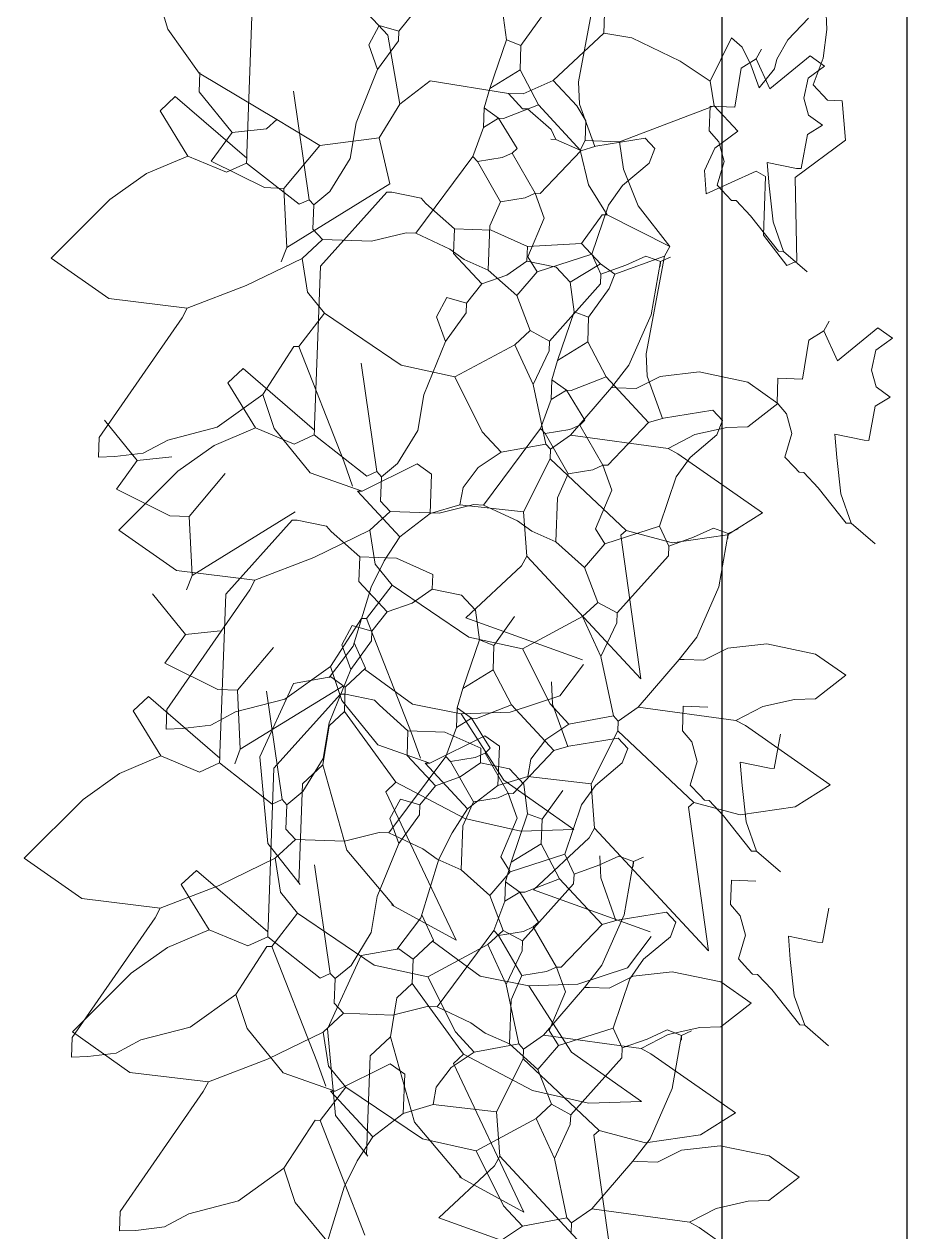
# Model space of a CAD drawing. Header units: millimetres. Extents: x 2667 to 2848, y -1 to 1765.
# Drawn here: x 2814.524 to 2815.001, y 1728.135 to 1728.787 of the extents above; entities that cross this region are included whole.
import ezdxf

# ---------------------------------------------------------------- set-up
doc = ezdxf.new("R2010")
doc.units = ezdxf.units.MM
doc.layers.add('PROIEZIONI', color=145, linetype='Continuous')
doc.layers.add('VERDE_giardino', color=74, linetype='Continuous', lineweight=9)

msp = doc.modelspace()

# ---------------------------------------------------------------- linework, layer by layer
at = {"layer": 'PROIEZIONI'}
for p, q in [((2814.90139, 1744.90356), (2814.90139, 1727.16743)), ((2815.00139, 1744.90356), (2815.00139, 1727.16743)), ((2814.90139, 1736.7425), (2814.90139, 1719.00637)), ((2815.00139, 1736.7425), (2815.00139, 1719.00637))]:
    msp.add_line(p, q, dxfattribs=at)
at = {"layer": 'VERDE_giardino'}
for p, q in [((2814.60201, 1728.78482), (2814.59178, 1728.81932)), ((2814.69534, 1728.80904), (2814.72088, 1728.78158)), ((2814.83385, 1728.80899), (2814.82397, 1728.75627)), ((2814.64789, 1728.80355), (2814.64476, 1728.71769)), ((2814.72678, 1728.7837), (2814.73512, 1728.79401)), ((2814.78292, 1728.79492), (2814.78499, 1728.77893)), ((2814.83807, 1728.79323), (2814.83768, 1728.78263)), ((2814.95818, 1728.78452), (2814.95762, 1728.79684)), ((2814.71059, 1728.77633), (2814.71628, 1728.78673)), ((2814.71628, 1728.78673), (2814.72678, 1728.7837)), ((2814.79284, 1728.77598), (2814.80403, 1728.79149)), ((2814.94819, 1728.79073), (2814.93704, 1728.77895)), ((2814.61902, 1728.76105), (2814.60201, 1728.78482)), ((2814.72088, 1728.78158), (2814.72748, 1728.74418)), ((2814.72659, 1728.77839), (2814.72678, 1728.7837)), ((2814.81021, 1728.75709), (2814.83768, 1728.78263)), ((2814.85282, 1728.78007), (2814.83768, 1728.78263)), ((2814.87892, 1728.76742), (2814.85282, 1728.78007)), ((2814.89512, 1728.75666), (2814.90658, 1728.78012)), ((2814.91238, 1728.77498), (2814.90658, 1728.78012)), ((2814.95608, 1728.769), (2814.95818, 1728.78452)), ((2814.71541, 1728.76288), (2814.71059, 1728.77633)), ((2814.71541, 1728.76288), (2814.72659, 1728.77839)), ((2814.77607, 1728.75271), (2814.78499, 1728.77893)), ((2814.78499, 1728.77893), (2814.79284, 1728.77598)), ((2814.79236, 1728.76273), (2814.79284, 1728.77598)), ((2814.91715, 1728.76554), (2814.91238, 1728.77498)), ((2814.9228, 1728.7739), (2814.91995, 1728.7687)), ((2814.93704, 1728.77895), (2814.93104, 1728.76845)), ((2814.89512, 1728.75666), (2814.87892, 1728.76742)), ((2814.91181, 1728.76368), (2814.91995, 1728.7687)), ((2814.91995, 1728.7687), (2814.92733, 1728.75251)), ((2814.92733, 1728.75251), (2814.94921, 1728.77028)), ((2814.93104, 1728.76845), (2814.92986, 1728.76335)), ((2814.94921, 1728.77028), (2814.95696, 1728.7647)), ((2814.95077, 1728.75463), (2814.95608, 1728.769)), ((2814.61891, 1728.7508), (2814.6193, 1728.7614)), ((2814.66084, 1728.736), (2814.61902, 1728.76105)), ((2814.70374, 1728.73412), (2814.71541, 1728.76288)), ((2814.77607, 1728.75271), (2814.79236, 1728.76273)), ((2814.79236, 1728.76273), (2814.80229, 1728.74379)), ((2814.90839, 1728.74258), (2814.91181, 1728.76368)), ((2814.92152, 1728.75304), (2814.91715, 1728.76554)), ((2814.92986, 1728.76335), (2814.92152, 1728.75304)), ((2814.94806, 1728.7583), (2814.95696, 1728.7647)), ((2814.72748, 1728.74418), (2814.74386, 1728.75686)), ((2814.78607, 1728.75001), (2814.74386, 1728.75686)), ((2814.79402, 1728.74972), (2814.81021, 1728.75709)), ((2814.81021, 1728.75709), (2814.82298, 1728.74336)), ((2814.82397, 1728.75627), (2814.82454, 1728.74422)), ((2814.89512, 1728.75666), (2814.89728, 1728.74331)), ((2814.94577, 1728.74751), (2814.94806, 1728.7583)), ((2814.95843, 1728.74639), (2814.95077, 1728.75463)), ((2814.59783, 1728.74063), (2814.60607, 1728.74829)), ((2814.60607, 1728.74829), (2814.64467, 1728.71504)), ((2814.6367, 1728.72892), (2814.61891, 1728.7508)), ((2814.67834, 1728.69258), (2814.66987, 1728.75128)), ((2814.77304, 1728.74221), (2814.77607, 1728.75271)), ((2814.78607, 1728.75001), (2814.79373, 1728.74177)), ((2814.78607, 1728.75001), (2814.79402, 1728.74972)), ((2814.94828, 1728.73835), (2814.94577, 1728.74751)), ((2814.61286, 1728.7162), (2814.59783, 1728.74063)), ((2814.72748, 1728.74418), (2814.7162, 1728.72602)), ((2814.77265, 1728.73161), (2814.77304, 1728.74221)), ((2814.77304, 1728.74221), (2814.78079, 1728.73661)), ((2814.78344, 1728.73652), (2814.80229, 1728.74379)), ((2814.79373, 1728.74177), (2814.79638, 1728.74167)), ((2814.79638, 1728.74167), (2814.80924, 1728.73059)), ((2814.80229, 1728.74379), (2814.82527, 1728.71907)), ((2814.82298, 1728.74336), (2814.82799, 1728.73522)), ((2814.82454, 1728.74422), (2814.83273, 1728.72125)), ((2814.84616, 1728.72394), (2814.89728, 1728.74331)), ((2814.89465, 1728.72981), (2814.89514, 1728.74307)), ((2814.89514, 1728.74307), (2814.90839, 1728.74258)), ((2814.89728, 1728.74331), (2814.91005, 1728.72957)), ((2814.96638, 1728.7461), (2814.95843, 1728.74639)), ((2814.96638, 1728.7461), (2814.96826, 1728.7248)), ((2814.65534, 1728.73089), (2814.66084, 1728.736)), ((2814.66084, 1728.736), (2814.68421, 1728.72188)), ((2814.70374, 1728.73412), (2814.7005, 1728.71483)), ((2814.77265, 1728.73161), (2814.78079, 1728.73661)), ((2814.78079, 1728.73661), (2814.79081, 1728.72033)), ((2814.78079, 1728.73661), (2814.78344, 1728.73652)), ((2814.82799, 1728.73522), (2814.82761, 1728.72461)), ((2814.9558, 1728.7329), (2814.94828, 1728.73835)), ((2814.6367, 1728.72892), (2814.62551, 1728.7134)), ((2814.6367, 1728.72892), (2814.65534, 1728.73089)), ((2814.76677, 1728.7159), (2814.77265, 1728.73161)), ((2814.80924, 1728.73059), (2814.81171, 1728.72519)), ((2814.89979, 1728.7238), (2814.89465, 1728.72981)), ((2814.91005, 1728.72957), (2814.89763, 1728.72043)), ((2814.94434, 1728.70943), (2814.94766, 1728.72788)), ((2814.94766, 1728.72788), (2814.9558, 1728.7329)), ((2814.66478, 1728.6987), (2814.68421, 1728.72188)), ((2814.68421, 1728.72188), (2814.7162, 1728.72602)), ((2814.7162, 1728.72602), (2814.72203, 1728.70112)), ((2814.80905, 1728.72529), (2814.81171, 1728.72519)), ((2814.81171, 1728.72519), (2814.82476, 1728.71941)), ((2814.82476, 1728.71941), (2814.82761, 1728.72461)), ((2814.82527, 1728.71907), (2814.83332, 1728.72144)), ((2814.82761, 1728.72461), (2814.84616, 1728.72394)), ((2814.83332, 1728.72144), (2814.86001, 1728.72577)), ((2814.84819, 1728.70907), (2814.84616, 1728.72394)), ((2814.86001, 1728.72577), (2814.86512, 1728.72028)), ((2814.89763, 1728.72043), (2814.89209, 1728.70845)), ((2814.90273, 1728.71326), (2814.89979, 1728.7238)), ((2814.96826, 1728.7248), (2814.94098, 1728.70456)), ((2814.59041, 1728.70666), (2814.61286, 1728.7162)), ((2814.61286, 1728.7162), (2814.63378, 1728.70747)), ((2814.64457, 1728.71239), (2814.64467, 1728.71504)), ((2814.64467, 1728.71504), (2814.64476, 1728.71769)), ((2814.7005, 1728.71483), (2814.68964, 1728.69695)), ((2814.73608, 1728.67455), (2814.76677, 1728.7159)), ((2814.76677, 1728.7159), (2814.76933, 1728.71315)), ((2814.76933, 1728.71315), (2814.78267, 1728.71532)), ((2814.78267, 1728.71532), (2814.78807, 1728.71777)), ((2814.79081, 1728.72033), (2814.78807, 1728.71777)), ((2814.78807, 1728.71777), (2814.80055, 1728.69609)), ((2814.8032, 1728.69599), (2814.82527, 1728.71907)), ((2814.82476, 1728.71941), (2814.82939, 1728.70066)), ((2814.86512, 1728.72028), (2814.86218, 1728.71242)), ((2814.62551, 1728.7134), (2814.65418, 1728.69909)), ((2814.63378, 1728.70747), (2814.64457, 1728.71239)), ((2814.64457, 1728.71239), (2814.67295, 1728.69012)), ((2814.76933, 1728.71315), (2814.7818, 1728.69147)), ((2814.86218, 1728.71242), (2814.84764, 1728.70031)), ((2814.85615, 1728.68928), (2814.84819, 1728.70907)), ((2814.89209, 1728.70845), (2814.89289, 1728.6957)), ((2814.89289, 1728.6957), (2814.91988, 1728.70799)), ((2814.89889, 1728.70046), (2814.90273, 1728.71326)), ((2814.91988, 1728.70799), (2814.92508, 1728.70514)), ((2814.92588, 1728.71275), (2814.94168, 1728.70953)), ((2814.92694, 1728.70014), (2814.92588, 1728.71275)), ((2814.94168, 1728.70953), (2814.94434, 1728.70943)), ((2814.57076, 1728.69275), (2814.59041, 1728.70666)), ((2814.66628, 1728.6668), (2814.72203, 1728.70112)), ((2814.92508, 1728.70514), (2814.92392, 1728.67334)), ((2814.94098, 1728.70456), (2814.94199, 1728.65941)), ((2814.65418, 1728.69909), (2814.66478, 1728.6987)), ((2814.66478, 1728.6987), (2814.66628, 1728.6668)), ((2814.68964, 1728.69695), (2814.6809, 1728.68983)), ((2814.72043, 1728.69667), (2814.68448, 1728.65658)), ((2814.72309, 1728.69658), (2814.72043, 1728.69667)), ((2814.72309, 1728.69658), (2814.7389, 1728.69335)), ((2814.79515, 1728.69363), (2814.80055, 1728.69609)), ((2814.80055, 1728.69609), (2814.80536, 1728.68265)), ((2814.80055, 1728.69609), (2814.8032, 1728.69599)), ((2814.82939, 1728.70066), (2814.83941, 1728.68438)), ((2814.84764, 1728.70031), (2814.84013, 1728.6897)), ((2814.904, 1728.69498), (2814.89889, 1728.70046)), ((2814.904, 1728.69498), (2814.90656, 1728.69222)), ((2814.92908, 1728.68057), (2814.92694, 1728.70014)), ((2814.53896, 1728.661), (2814.57076, 1728.69275)), ((2814.67295, 1728.69012), (2814.67834, 1728.69258)), ((2814.67834, 1728.69258), (2814.6809, 1728.68983)), ((2814.6809, 1728.68983), (2814.68042, 1728.67658)), ((2814.7389, 1728.69335), (2814.74145, 1728.69061)), ((2814.74145, 1728.69061), (2814.75686, 1728.67677)), ((2814.77602, 1728.67841), (2814.7818, 1728.69147)), ((2814.7818, 1728.69147), (2814.79515, 1728.69363)), ((2814.84013, 1728.6897), (2814.83119, 1728.66313)), ((2814.87328, 1728.66722), (2814.85615, 1728.68928)), ((2814.90656, 1728.69222), (2814.9092, 1728.69213)), ((2814.9092, 1728.69213), (2814.91686, 1728.68389)), ((2814.80536, 1728.68265), (2814.79664, 1728.66173)), ((2814.82558, 1728.66896), (2814.83676, 1728.68447)), ((2814.83676, 1728.68447), (2814.83941, 1728.68438)), ((2814.83941, 1728.68438), (2814.87328, 1728.66722)), ((2814.91686, 1728.68389), (2814.93209, 1728.66476)), ((2814.68042, 1728.67658), (2814.68552, 1728.67109)), ((2814.71203, 1728.67013), (2814.73077, 1728.67475)), ((2814.73077, 1728.67475), (2814.73608, 1728.67455)), ((2814.75686, 1728.67677), (2814.75638, 1728.66352)), ((2814.75686, 1728.67677), (2814.77678, 1728.67609)), ((2814.77515, 1728.65456), (2814.77602, 1728.67841)), ((2814.77678, 1728.67609), (2814.79633, 1728.66737)), ((2814.93475, 1728.66466), (2814.92908, 1728.68057)), ((2814.67454, 1728.66087), (2814.68552, 1728.67109)), ((2814.68552, 1728.67109), (2814.71203, 1728.67013)), ((2814.73608, 1728.67455), (2814.75433, 1728.66593)), ((2814.79633, 1728.66737), (2814.82558, 1728.66896)), ((2814.82558, 1728.66896), (2814.83579, 1728.65797)), ((2814.92392, 1728.67334), (2814.9366, 1728.65695)), ((2814.66628, 1728.6668), (2814.66333, 1728.65895)), ((2814.75433, 1728.66593), (2814.76209, 1728.66034)), ((2814.75638, 1728.66352), (2814.7717, 1728.64704)), ((2814.79604, 1728.65942), (2814.79633, 1728.66737)), ((2814.79664, 1728.66173), (2814.80165, 1728.65359)), ((2814.80165, 1728.65359), (2814.83119, 1728.66313)), ((2814.83119, 1728.66313), (2814.8361, 1728.65233)), ((2814.84355, 1728.65238), (2814.87044, 1728.66202)), ((2814.84955, 1728.65715), (2814.86034, 1728.66206)), ((2814.86034, 1728.66206), (2814.86819, 1728.65913)), ((2814.87044, 1728.66202), (2814.86055, 1728.6093)), ((2814.87044, 1728.66202), (2814.87328, 1728.66722)), ((2814.93209, 1728.66476), (2814.93475, 1728.66466)), ((2814.93475, 1728.66466), (2814.9476, 1728.65358)), ((2814.57008, 1728.63915), (2814.53896, 1728.661)), ((2814.67454, 1728.66087), (2814.64438, 1728.6462)), ((2814.67744, 1728.64255), (2814.67454, 1728.66087)), ((2814.68448, 1728.65658), (2814.68135, 1728.57072)), ((2814.76209, 1728.66034), (2814.77515, 1728.65456)), ((2814.78515, 1728.65186), (2814.79604, 1728.65942)), ((2814.79604, 1728.65942), (2814.81184, 1728.6562)), ((2814.81184, 1728.6562), (2814.8195, 1728.64795)), ((2814.8195, 1728.64795), (2814.83579, 1728.65797)), ((2814.83579, 1728.65797), (2814.84355, 1728.65238)), ((2814.8361, 1728.65233), (2814.84955, 1728.65715)), ((2814.86314, 1728.63038), (2814.86819, 1728.65913)), ((2814.8681, 1728.65648), (2814.86819, 1728.65913)), ((2814.86819, 1728.65913), (2814.87359, 1728.66158)), ((2814.9366, 1728.65695), (2814.94199, 1728.65941)), ((2814.7717, 1728.64704), (2814.78515, 1728.65186)), ((2814.77515, 1728.65456), (2814.79057, 1728.64072)), ((2814.79057, 1728.64072), (2814.80165, 1728.65359)), ((2814.83591, 1728.64703), (2814.8361, 1728.65233)), ((2814.84061, 1728.64453), (2814.84355, 1728.65238)), ((2814.64438, 1728.6462), (2814.61252, 1728.63395)), ((2814.68673, 1728.63124), (2814.67744, 1728.64255)), ((2814.76337, 1728.63673), (2814.7717, 1728.64704)), ((2814.80825, 1728.61619), (2814.83591, 1728.64703)), ((2814.8195, 1728.64795), (2814.82157, 1728.63196)), ((2814.82943, 1728.62901), (2814.84061, 1728.64453)), ((2814.61252, 1728.63395), (2814.57008, 1728.63915)), ((2814.74718, 1728.62936), (2814.75287, 1728.63976)), ((2814.75287, 1728.63976), (2814.76337, 1728.63673)), ((2814.76317, 1728.63143), (2814.76337, 1728.63673)), ((2814.79057, 1728.64072), (2814.79785, 1728.62188)), ((2814.60968, 1728.62874), (2814.61252, 1728.63395)), ((2814.6728, 1728.61317), (2814.68673, 1728.63124)), ((2814.68673, 1728.63124), (2814.72816, 1728.60319)), ((2814.752, 1728.61591), (2814.74718, 1728.62936)), ((2814.752, 1728.61591), (2814.76317, 1728.63143)), ((2814.81266, 1728.60574), (2814.82157, 1728.63196)), ((2814.82157, 1728.63196), (2814.82943, 1728.62901)), ((2814.85122, 1728.60316), (2814.86314, 1728.63038)), ((2814.56487, 1728.56404), (2814.60968, 1728.62874)), ((2814.82894, 1728.61577), (2814.82943, 1728.62901)), ((2814.95939, 1728.62694), (2814.95654, 1728.62173)), ((2814.96391, 1728.60554), (2814.98579, 1728.62331)), ((2814.98579, 1728.62331), (2814.99355, 1728.61773)), ((2814.78961, 1728.61422), (2814.79785, 1728.62188)), ((2814.79785, 1728.62188), (2814.80825, 1728.61619)), ((2814.80806, 1728.6109), (2814.80825, 1728.61619)), ((2814.94498, 1728.59562), (2814.9484, 1728.61672)), ((2814.9484, 1728.61672), (2814.95654, 1728.62173)), ((2814.95654, 1728.62173), (2814.96391, 1728.60554)), ((2814.98465, 1728.61133), (2814.99355, 1728.61773)), ((2814.65329, 1728.58735), (2814.67015, 1728.61327)), ((2814.67015, 1728.61327), (2814.6728, 1728.61317)), ((2814.6728, 1728.61317), (2814.69708, 1728.55125)), ((2814.74033, 1728.58715), (2814.752, 1728.61591)), ((2814.75713, 1728.59683), (2814.78961, 1728.61422)), ((2814.78961, 1728.61422), (2814.79943, 1728.59263)), ((2814.79943, 1728.59263), (2814.80806, 1728.6109)), ((2814.81266, 1728.60574), (2814.82894, 1728.61577)), ((2814.82894, 1728.61577), (2814.83887, 1728.59682)), ((2814.98235, 1728.60054), (2814.98465, 1728.61133)), ((2814.71493, 1728.54561), (2814.70646, 1728.60431)), ((2814.72816, 1728.60319), (2814.75713, 1728.59683)), ((2814.80962, 1728.59524), (2814.81266, 1728.60574)), ((2814.84183, 1728.59109), (2814.85122, 1728.60316)), ((2814.86055, 1728.6093), (2814.86113, 1728.59725)), ((2814.63442, 1728.59366), (2814.64266, 1728.60132)), ((2814.64266, 1728.60132), (2814.68125, 1728.56807)), ((2814.75713, 1728.59683), (2814.77197, 1728.5671)), ((2814.82003, 1728.58955), (2814.83887, 1728.59682)), ((2814.83887, 1728.59682), (2814.86186, 1728.5721)), ((2814.8681, 1728.59711), (2814.85509, 1728.5906)), ((2814.86113, 1728.59725), (2814.86931, 1728.57428)), ((2814.88908, 1728.59952), (2814.8681, 1728.59711)), ((2814.91548, 1728.59402), (2814.88908, 1728.59952)), ((2814.98487, 1728.59138), (2814.98235, 1728.60054)), ((2814.64945, 1728.56923), (2814.63442, 1728.59366)), ((2814.79943, 1728.59263), (2814.80622, 1728.56054)), ((2814.80924, 1728.58464), (2814.80962, 1728.59524)), ((2814.80962, 1728.59524), (2814.81738, 1728.58964)), ((2814.81967, 1728.56536), (2814.84183, 1728.59109)), ((2814.84183, 1728.59109), (2814.84449, 1728.59099)), ((2814.85509, 1728.5906), (2814.84449, 1728.59099)), ((2814.93175, 1728.58251), (2814.91548, 1728.59402)), ((2814.93124, 1728.58284), (2814.93172, 1728.5961)), ((2814.93172, 1728.5961), (2814.94498, 1728.59562)), ((2814.99239, 1728.58593), (2814.98487, 1728.59138)), ((2814.62876, 1728.56967), (2814.65329, 1728.58735)), ((2814.65944, 1728.56887), (2814.65329, 1728.58735)), ((2814.74033, 1728.58715), (2814.73709, 1728.56786)), ((2814.80335, 1728.56893), (2814.80924, 1728.58464)), ((2814.80924, 1728.58464), (2814.81738, 1728.58964)), ((2814.81738, 1728.58964), (2814.8274, 1728.57336)), ((2814.81738, 1728.58964), (2814.82003, 1728.58955)), ((2814.98425, 1728.58091), (2814.99239, 1728.58593)), ((2814.8699, 1728.57447), (2814.8966, 1728.5788)), ((2814.8966, 1728.5788), (2814.90171, 1728.57331)), ((2814.93175, 1728.58251), (2814.91537, 1728.56983)), ((2814.93637, 1728.57683), (2814.93124, 1728.58284)), ((2814.93931, 1728.56629), (2814.93637, 1728.57683)), ((2814.98092, 1728.56246), (2814.98425, 1728.58091)), ((2814.58553, 1728.55164), (2814.56775, 1728.57352)), ((2814.68125, 1728.56807), (2814.68135, 1728.57072)), ((2814.81926, 1728.56835), (2814.82465, 1728.57081)), ((2814.8274, 1728.57336), (2814.82465, 1728.57081)), ((2814.82465, 1728.57081), (2814.83714, 1728.54912)), ((2814.83978, 1728.54902), (2814.86186, 1728.5721)), ((2814.86186, 1728.5721), (2814.8699, 1728.57447)), ((2814.90171, 1728.57331), (2814.89876, 1728.56545)), ((2814.56448, 1728.55343), (2814.56487, 1728.56404)), ((2814.60196, 1728.56268), (2814.62876, 1728.56967)), ((2814.627, 1728.55969), (2814.64945, 1728.56923)), ((2814.64945, 1728.56923), (2814.67037, 1728.56051)), ((2814.67899, 1728.54501), (2814.65944, 1728.56887)), ((2814.67037, 1728.56051), (2814.68116, 1728.56542)), ((2814.68116, 1728.56542), (2814.68125, 1728.56807)), ((2814.68116, 1728.56542), (2814.70954, 1728.54316)), ((2814.73709, 1728.56786), (2814.72622, 1728.54998)), ((2814.77197, 1728.5671), (2814.78218, 1728.55611)), ((2814.77266, 1728.52758), (2814.80335, 1728.56893)), ((2814.80335, 1728.56893), (2814.80591, 1728.56618)), ((2814.80591, 1728.56618), (2814.81926, 1728.56835)), ((2814.80591, 1728.56618), (2814.81839, 1728.5445)), ((2814.80877, 1728.5578), (2814.81967, 1728.56536)), ((2814.81967, 1728.56536), (2814.87248, 1728.55813)), ((2814.87248, 1728.55813), (2814.8869, 1728.5656)), ((2814.89876, 1728.56545), (2814.88422, 1728.55334)), ((2814.8869, 1728.5656), (2814.90414, 1728.5695)), ((2814.90414, 1728.5695), (2814.91537, 1728.56983)), ((2814.93548, 1728.5535), (2814.93931, 1728.56629)), ((2814.96246, 1728.56578), (2814.97827, 1728.56256)), ((2814.96353, 1728.55317), (2814.96246, 1728.56578)), ((2814.60196, 1728.56268), (2814.58874, 1728.55561)), ((2814.60734, 1728.54578), (2814.627, 1728.55969)), ((2814.78218, 1728.55611), (2814.80622, 1728.56054)), ((2814.80622, 1728.56054), (2814.80877, 1728.5578)), ((2814.80858, 1728.55249), (2814.80877, 1728.5578)), ((2814.87248, 1728.55813), (2814.87768, 1728.55528)), ((2814.97827, 1728.56256), (2814.98092, 1728.56246)), ((2814.57335, 1728.55373), (2814.56448, 1728.55343)), ((2814.58874, 1728.55561), (2814.57335, 1728.55373)), ((2814.58553, 1728.55164), (2814.57434, 1728.53612)), ((2814.58553, 1728.55164), (2814.60418, 1728.55361)), ((2814.69708, 1728.55125), (2814.7019, 1728.53781)), ((2814.78218, 1728.55611), (2814.76974, 1728.5478)), ((2814.79427, 1728.52383), (2814.80858, 1728.55249)), ((2814.80858, 1728.55249), (2814.84964, 1728.51385)), ((2814.88422, 1728.55334), (2814.87671, 1728.54273)), ((2814.87768, 1728.55528), (2814.92337, 1728.5233)), ((2814.94059, 1728.54801), (2814.93548, 1728.5535)), ((2814.96567, 1728.5336), (2814.96353, 1728.55317)), ((2814.57555, 1728.51404), (2814.60734, 1728.54578)), ((2814.61361, 1728.52142), (2814.63304, 1728.5446)), ((2814.70711, 1728.53497), (2814.67899, 1728.54501)), ((2814.70711, 1728.53497), (2814.73683, 1728.5498)), ((2814.70954, 1728.54316), (2814.71493, 1728.54561)), ((2814.71493, 1728.54561), (2814.71749, 1728.54287)), ((2814.72622, 1728.54998), (2814.71749, 1728.54287)), ((2814.73683, 1728.5498), (2814.74459, 1728.54421)), ((2814.74459, 1728.54421), (2814.74382, 1728.52301)), ((2814.76974, 1728.5478), (2814.76169, 1728.53712)), ((2814.81261, 1728.53144), (2814.81839, 1728.5445)), ((2814.81839, 1728.5445), (2814.83174, 1728.54666)), ((2814.83174, 1728.54666), (2814.83714, 1728.54912)), ((2814.83714, 1728.54912), (2814.84195, 1728.53568)), ((2814.83714, 1728.54912), (2814.83978, 1728.54902)), ((2814.94059, 1728.54801), (2814.94314, 1728.54526)), ((2814.94314, 1728.54526), (2814.94579, 1728.54516)), ((2814.94579, 1728.54516), (2814.95345, 1728.53692)), ((2814.71749, 1728.54287), (2814.71701, 1728.52961)), ((2814.87671, 1728.54273), (2814.86778, 1728.51616)), ((2814.57434, 1728.53612), (2814.60302, 1728.52181)), ((2814.70445, 1728.53506), (2814.72743, 1728.51034)), ((2814.70445, 1728.53506), (2814.70711, 1728.53497)), ((2814.76169, 1728.53712), (2814.75991, 1728.52773)), ((2814.81174, 1728.50759), (2814.81261, 1728.53144)), ((2814.84195, 1728.53568), (2814.83322, 1728.51477)), ((2814.95345, 1728.53692), (2814.96868, 1728.51779)), ((2814.97133, 1728.51769), (2814.96567, 1728.5336)), ((2814.71701, 1728.52961), (2814.72211, 1728.52412)), ((2814.74382, 1728.52301), (2814.75991, 1728.52773)), ((2814.74862, 1728.52316), (2814.76736, 1728.52778)), ((2814.75991, 1728.52773), (2814.79427, 1728.52383)), ((2814.76736, 1728.52778), (2814.77266, 1728.52758)), ((2814.77266, 1728.52758), (2814.79092, 1728.51896)), ((2814.60302, 1728.52181), (2814.61361, 1728.52142)), ((2814.61361, 1728.52142), (2814.61511, 1728.48952)), ((2814.61511, 1728.48952), (2814.67086, 1728.52384)), ((2814.66927, 1728.51939), (2814.63331, 1728.47931)), ((2814.67192, 1728.5193), (2814.66927, 1728.51939)), ((2814.67192, 1728.5193), (2814.68773, 1728.51607)), ((2814.71112, 1728.5139), (2814.72211, 1728.52412)), ((2814.72211, 1728.52412), (2814.74862, 1728.52316)), ((2814.72743, 1728.51034), (2814.74382, 1728.52301)), ((2814.79092, 1728.51896), (2814.79868, 1728.51337)), ((2814.79427, 1728.52383), (2814.79605, 1728.49988)), ((2814.92337, 1728.5233), (2814.9044, 1728.51147)), ((2814.60667, 1728.49219), (2814.57555, 1728.51404)), ((2814.71112, 1728.5139), (2814.68097, 1728.49923)), ((2814.68773, 1728.51607), (2814.69028, 1728.51333)), ((2814.69028, 1728.51333), (2814.7057, 1728.49949)), ((2814.71403, 1728.49559), (2814.71112, 1728.5139)), ((2814.79868, 1728.51337), (2814.81174, 1728.50759)), ((2814.83322, 1728.51477), (2814.83824, 1728.50662)), ((2814.83824, 1728.50662), (2814.86778, 1728.51616)), ((2814.84689, 1728.51129), (2814.84964, 1728.51385)), ((2814.87479, 1728.5071), (2814.84964, 1728.51385)), ((2814.86778, 1728.51616), (2814.87269, 1728.50537)), ((2814.88614, 1728.51019), (2814.89693, 1728.5151)), ((2814.89693, 1728.5151), (2814.90478, 1728.51216)), ((2814.89972, 1728.48341), (2814.90478, 1728.51216)), ((2814.90468, 1728.50951), (2814.90478, 1728.51216)), ((2814.90478, 1728.51216), (2814.91018, 1728.51461)), ((2814.96868, 1728.51779), (2814.97133, 1728.51769)), ((2814.97133, 1728.51769), (2814.98419, 1728.50661)), ((2814.72743, 1728.51034), (2814.719, 1728.49738)), ((2814.81174, 1728.50759), (2814.82716, 1728.49375)), ((2814.82716, 1728.49375), (2814.83824, 1728.50662)), ((2814.8577, 1728.43357), (2814.84689, 1728.51129)), ((2814.8725, 1728.50006), (2814.87269, 1728.50537)), ((2814.87269, 1728.50537), (2814.88614, 1728.51019)), ((2814.9044, 1728.51147), (2814.87479, 1728.5071)), ((2814.68097, 1728.49923), (2814.6491, 1728.48698)), ((2814.7057, 1728.49949), (2814.70522, 1728.48624)), ((2814.7057, 1728.49949), (2814.72561, 1728.49881)), ((2814.72561, 1728.49881), (2814.74516, 1728.49009)), ((2814.79321, 1728.49467), (2814.79605, 1728.49988)), ((2814.79605, 1728.49988), (2814.8577, 1728.43357)), ((2814.84484, 1728.46923), (2814.8725, 1728.50006)), ((2814.6491, 1728.48698), (2814.60667, 1728.49219)), ((2814.719, 1728.49738), (2814.71198, 1728.48316)), ((2814.72332, 1728.48427), (2814.71403, 1728.49559)), ((2814.76299, 1728.46658), (2814.79321, 1728.49467)), ((2814.82716, 1728.49375), (2814.83443, 1728.47492)), ((2814.61511, 1728.48952), (2814.61217, 1728.48167)), ((2814.64626, 1728.48177), (2814.6491, 1728.48698)), ((2814.70522, 1728.48624), (2814.72054, 1728.46976)), ((2814.74487, 1728.48214), (2814.74516, 1728.49009)), ((2814.61158, 1728.45767), (2814.5938, 1728.47955)), ((2814.60145, 1728.41707), (2814.64626, 1728.48177)), ((2814.63331, 1728.47931), (2814.63018, 1728.39344)), ((2814.71198, 1728.48316), (2814.70214, 1728.45135)), ((2814.70939, 1728.4662), (2814.72332, 1728.48427)), ((2814.72332, 1728.48427), (2814.76475, 1728.45622)), ((2814.73399, 1728.47458), (2814.74487, 1728.48214)), ((2814.74487, 1728.48214), (2814.76068, 1728.47892)), ((2814.76068, 1728.47892), (2814.76834, 1728.47068)), ((2814.88781, 1728.4562), (2814.89972, 1728.48341)), ((2814.72054, 1728.46976), (2814.73399, 1728.47458)), ((2814.82619, 1728.46725), (2814.83443, 1728.47492)), ((2814.83443, 1728.47492), (2814.84484, 1728.46923)), ((2814.68987, 1728.44038), (2814.70674, 1728.4663)), ((2814.70674, 1728.4663), (2814.70939, 1728.4662)), ((2814.70939, 1728.4662), (2814.73366, 1728.40429)), ((2814.7122, 1728.45945), (2814.72054, 1728.46976)), ((2814.82615, 1728.44392), (2814.76299, 1728.46658)), ((2814.76834, 1728.47068), (2814.77041, 1728.45468)), ((2814.77826, 1728.45173), (2814.78945, 1728.46725)), ((2814.79371, 1728.44986), (2814.82619, 1728.46725)), ((2814.82619, 1728.46725), (2814.83602, 1728.44566)), ((2814.84464, 1728.46393), (2814.84484, 1728.46923)), ((2814.61158, 1728.45767), (2814.63023, 1728.45964)), ((2814.69601, 1728.45208), (2814.7017, 1728.46248)), ((2814.7017, 1728.46248), (2814.7122, 1728.45945)), ((2814.71201, 1728.45415), (2814.7122, 1728.45945)), ((2814.83602, 1728.44566), (2814.84464, 1728.46393)), ((2814.61158, 1728.45767), (2814.6004, 1728.44215)), ((2814.70083, 1728.43863), (2814.71201, 1728.45415)), ((2814.70268, 1728.45309), (2814.70892, 1728.43936)), ((2814.76149, 1728.42846), (2814.77041, 1728.45468)), ((2814.76475, 1728.45622), (2814.79371, 1728.44986)), ((2814.77041, 1728.45468), (2814.77826, 1728.45173)), ((2814.87842, 1728.44412), (2814.88781, 1728.4562)), ((2814.63967, 1728.42745), (2814.65909, 1728.45062)), ((2814.70214, 1728.45135), (2814.68926, 1728.43427)), ((2814.70083, 1728.43863), (2814.69601, 1728.45208)), ((2814.77778, 1728.43849), (2814.77826, 1728.45173)), ((2814.79371, 1728.44986), (2814.80855, 1728.42013)), ((2814.90468, 1728.45014), (2814.89167, 1728.44364)), ((2814.92567, 1728.45255), (2814.90468, 1728.45014)), ((2814.95206, 1728.44705), (2814.92567, 1728.45255)), ((2814.96834, 1728.43554), (2814.95206, 1728.44705)), ((2814.6004, 1728.44215), (2814.62907, 1728.42783)), ((2814.66534, 1728.4227), (2814.68987, 1728.44038)), ((2814.69602, 1728.42191), (2814.68987, 1728.44038)), ((2814.81381, 1728.42437), (2814.82665, 1728.4414)), ((2814.83602, 1728.44566), (2814.84281, 1728.41357)), ((2814.85626, 1728.41839), (2814.87842, 1728.44412)), ((2814.87842, 1728.44412), (2814.88107, 1728.44402)), ((2814.89167, 1728.44364), (2814.88107, 1728.44402)), ((2814.67, 1728.43102), (2814.69018, 1728.43474)), ((2814.68916, 1728.40987), (2814.70083, 1728.43863)), ((2814.69018, 1728.43474), (2814.69794, 1728.42914)), ((2814.70892, 1728.43936), (2814.69794, 1728.42914)), ((2814.73419, 1728.41996), (2814.70832, 1728.43894)), ((2814.76149, 1728.42846), (2814.77778, 1728.43849)), ((2814.77778, 1728.43849), (2814.78771, 1728.41954)), ((2814.96834, 1728.43554), (2814.95195, 1728.42287)), ((2814.62907, 1728.42783), (2814.63967, 1728.42745)), ((2814.63967, 1728.42745), (2814.64117, 1728.39555)), ((2814.64117, 1728.39555), (2814.69692, 1728.42987)), ((2814.67, 1728.43102), (2814.65167, 1728.39139)), ((2814.66377, 1728.36833), (2814.65529, 1728.42703)), ((2814.69746, 1728.4159), (2814.69794, 1728.42914)), ((2814.75846, 1728.41796), (2814.76149, 1728.42846)), ((2814.80939, 1728.43203), (2814.80996, 1728.41997)), ((2814.58325, 1728.41638), (2814.59149, 1728.42404)), ((2814.59149, 1728.42404), (2814.63009, 1728.39079)), ((2814.63855, 1728.41571), (2814.66534, 1728.4227)), ((2814.69532, 1728.42542), (2814.65937, 1728.38533)), ((2814.69798, 1728.42532), (2814.69532, 1728.42542)), ((2814.71558, 1728.39804), (2814.69602, 1728.42191)), ((2814.69798, 1728.42532), (2814.71378, 1728.4221)), ((2814.71378, 1728.4221), (2814.71633, 1728.41935)), ((2814.78701, 1728.41563), (2814.81381, 1728.42437)), ((2814.92348, 1728.41863), (2814.94072, 1728.42253)), ((2814.94072, 1728.42253), (2814.95195, 1728.42287)), ((2814.59829, 1728.39195), (2814.58325, 1728.41638)), ((2814.60107, 1728.40646), (2814.60145, 1728.41707)), ((2814.63855, 1728.41571), (2814.62532, 1728.40864)), ((2814.68922, 1728.40824), (2814.69746, 1728.4159)), ((2814.69746, 1728.4159), (2814.72526, 1728.37773)), ((2814.71633, 1728.41935), (2814.73175, 1728.40552)), ((2814.76049, 1728.41465), (2814.73419, 1728.41996)), ((2814.75807, 1728.40736), (2814.75846, 1728.41796)), ((2814.75846, 1728.41796), (2814.76621, 1728.41237)), ((2814.76049, 1728.41465), (2814.78701, 1728.41563)), ((2814.78363, 1728.3788), (2814.76049, 1728.41465)), ((2814.76886, 1728.41227), (2814.78771, 1728.41954)), ((2814.78771, 1728.41954), (2814.81069, 1728.39482)), ((2814.80855, 1728.42013), (2814.81876, 1728.40915)), ((2814.80996, 1728.41997), (2814.81815, 1728.39701)), ((2814.84536, 1728.41083), (2814.85626, 1728.41839)), ((2814.85626, 1728.41839), (2814.90906, 1728.41116)), ((2814.88007, 1728.40557), (2814.88056, 1728.41882)), ((2814.88056, 1728.41882), (2814.89381, 1728.41834)), ((2814.90906, 1728.41116), (2814.92348, 1728.41863)), ((2814.62532, 1728.40864), (2814.60994, 1728.40676)), ((2814.6858, 1728.38713), (2814.68922, 1728.40824)), ((2814.68916, 1728.40987), (2814.68592, 1728.39058)), ((2814.75219, 1728.39165), (2814.75807, 1728.40736)), ((2814.75807, 1728.40736), (2814.76621, 1728.41237)), ((2814.76621, 1728.41237), (2814.77623, 1728.39608)), ((2814.76621, 1728.41237), (2814.76886, 1728.41227)), ((2814.81876, 1728.40915), (2814.80632, 1728.40083)), ((2814.81876, 1728.40915), (2814.84281, 1728.41357)), ((2814.84281, 1728.41357), (2814.84536, 1728.41083)), ((2814.84517, 1728.40552), (2814.84536, 1728.41083)), ((2814.90906, 1728.41116), (2814.91427, 1728.40832)), ((2814.91427, 1728.40832), (2814.95995, 1728.37634)), ((2814.60994, 1728.40676), (2814.60107, 1728.40646)), ((2814.73175, 1728.40552), (2814.73127, 1728.39227)), ((2814.73175, 1728.40552), (2814.75166, 1728.40484)), ((2814.73366, 1728.40429), (2814.73848, 1728.39084)), ((2814.74369, 1728.388), (2814.77342, 1728.40284)), ((2814.75166, 1728.40484), (2814.77122, 1728.39612)), ((2814.77342, 1728.40284), (2814.78118, 1728.39724)), ((2814.80632, 1728.40083), (2814.79827, 1728.39015)), ((2814.81874, 1728.39719), (2814.84543, 1728.40152)), ((2814.83086, 1728.37686), (2814.84517, 1728.40552)), ((2814.84517, 1728.40552), (2814.88622, 1728.36688)), ((2814.84543, 1728.40152), (2814.85054, 1728.39603)), ((2814.88521, 1728.39955), (2814.88007, 1728.40557)), ((2814.92976, 1728.38518), (2814.93308, 1728.40364)), ((2814.64117, 1728.39555), (2814.63822, 1728.3877)), ((2814.74369, 1728.388), (2814.71558, 1728.39804)), ((2814.77093, 1728.38817), (2814.77122, 1728.39612)), ((2814.77623, 1728.39608), (2814.77349, 1728.39353)), ((2814.78118, 1728.39724), (2814.7804, 1728.37604)), ((2814.78862, 1728.37174), (2814.81069, 1728.39482)), ((2814.81069, 1728.39482), (2814.81874, 1728.39719)), ((2814.85054, 1728.39603), (2814.8476, 1728.38818)), ((2814.88815, 1728.38901), (2814.88521, 1728.39955)), ((2814.57583, 1728.38241), (2814.59829, 1728.39195)), ((2814.59829, 1728.39195), (2814.6192, 1728.38323)), ((2814.6192, 1728.38323), (2814.62999, 1728.38814)), ((2814.62999, 1728.38814), (2814.63009, 1728.39079)), ((2814.62999, 1728.38814), (2814.65837, 1728.36588)), ((2814.63009, 1728.39079), (2814.63018, 1728.39344)), ((2814.65167, 1728.39139), (2814.65608, 1728.34456)), ((2814.68592, 1728.39058), (2814.67506, 1728.3727)), ((2814.7215, 1728.35031), (2814.75219, 1728.39165)), ((2814.73127, 1728.39227), (2814.74659, 1728.37579)), ((2814.74104, 1728.38809), (2814.76402, 1728.36337)), ((2814.74104, 1728.38809), (2814.74369, 1728.388)), ((2814.75219, 1728.39165), (2814.75475, 1728.3889)), ((2814.75475, 1728.3889), (2814.76809, 1728.39107)), ((2814.75475, 1728.3889), (2814.76722, 1728.36722)), ((2814.76004, 1728.38061), (2814.77093, 1728.38817)), ((2814.76809, 1728.39107), (2814.77349, 1728.39353)), ((2814.77093, 1728.38817), (2814.78673, 1728.38494)), ((2814.77349, 1728.39353), (2814.78597, 1728.37184)), ((2814.79827, 1728.39015), (2814.7965, 1728.38076)), ((2814.8476, 1728.38818), (2814.83306, 1728.37606)), ((2814.88432, 1728.37622), (2814.88815, 1728.38901)), ((2814.9113, 1728.38851), (2814.9271, 1728.38528)), ((2814.91236, 1728.37589), (2814.9113, 1728.38851)), ((2814.55618, 1728.3685), (2814.57583, 1728.38241)), ((2814.65937, 1728.38533), (2814.65624, 1728.29947)), ((2814.6748, 1728.37692), (2814.6858, 1728.38713)), ((2814.69873, 1728.34106), (2814.6858, 1728.38713)), ((2814.78673, 1728.38494), (2814.79439, 1728.3767)), ((2814.9271, 1728.38528), (2814.92976, 1728.38518)), ((2814.67285, 1728.3234), (2814.6748, 1728.37692)), ((2814.72526, 1728.37773), (2814.71976, 1728.37262)), ((2814.72526, 1728.37773), (2814.7625, 1728.35818)), ((2814.73826, 1728.36548), (2814.74659, 1728.37579)), ((2814.74659, 1728.37579), (2814.76004, 1728.38061)), ((2814.76402, 1728.36337), (2814.7804, 1728.37604)), ((2814.7804, 1728.37604), (2814.7965, 1728.38076)), ((2814.82136, 1728.35215), (2814.78363, 1728.3788)), ((2814.79439, 1728.3767), (2814.79646, 1728.3607)), ((2814.7965, 1728.38076), (2814.83086, 1728.37686)), ((2814.83306, 1728.37606), (2814.82555, 1728.36546)), ((2814.83086, 1728.37686), (2814.83264, 1728.35291)), ((2814.88943, 1728.37073), (2814.88432, 1728.37622)), ((2814.9145, 1728.35632), (2814.91236, 1728.37589)), ((2814.95995, 1728.37634), (2814.94098, 1728.3645)), ((2814.52438, 1728.33676), (2814.55618, 1728.3685)), ((2814.65837, 1728.36588), (2814.66377, 1728.36833)), ((2814.66377, 1728.36833), (2814.66632, 1728.36559)), ((2814.67506, 1728.3727), (2814.66632, 1728.36559)), ((2814.71976, 1728.37262), (2814.75787, 1728.29233)), ((2814.72206, 1728.35811), (2814.72775, 1728.36851)), ((2814.72775, 1728.36851), (2814.73826, 1728.36548)), ((2814.76722, 1728.36722), (2814.78057, 1728.36939)), ((2814.78057, 1728.36939), (2814.78597, 1728.37184)), ((2814.78597, 1728.37184), (2814.79078, 1728.3584)), ((2814.78597, 1728.37184), (2814.78862, 1728.37174)), ((2814.80431, 1728.35776), (2814.8155, 1728.37327)), ((2814.88943, 1728.37073), (2814.89198, 1728.36798)), ((2814.89198, 1728.36798), (2814.89462, 1728.36788)), ((2814.66632, 1728.36559), (2814.66584, 1728.35233)), ((2814.73806, 1728.36017), (2814.73826, 1728.36548)), ((2814.76402, 1728.36337), (2814.75559, 1728.35041)), ((2814.76144, 1728.35416), (2814.76722, 1728.36722)), ((2814.82555, 1728.36546), (2814.81661, 1728.33888)), ((2814.88347, 1728.36432), (2814.88622, 1728.36688)), ((2814.89429, 1728.2866), (2814.88347, 1728.36432)), ((2814.91138, 1728.36014), (2814.88622, 1728.36688)), ((2814.89462, 1728.36788), (2814.90228, 1728.35964)), ((2814.94098, 1728.3645), (2814.91138, 1728.36014)), ((2814.72688, 1728.34466), (2814.72206, 1728.35811)), ((2814.72688, 1728.34466), (2814.73806, 1728.36017)), ((2814.7625, 1728.35818), (2814.79281, 1728.35124)), ((2814.79078, 1728.3584), (2814.78206, 1728.33749)), ((2814.78754, 1728.33449), (2814.79646, 1728.3607)), ((2814.79646, 1728.3607), (2814.80431, 1728.35776)), ((2814.80383, 1728.34451), (2814.80431, 1728.35776)), ((2814.90228, 1728.35964), (2814.91751, 1728.34051)), ((2814.92017, 1728.34042), (2814.9145, 1728.35632)), ((2814.66584, 1728.35233), (2814.67094, 1728.34685)), ((2814.69745, 1728.34588), (2814.71619, 1728.3505)), ((2814.71619, 1728.3505), (2814.7215, 1728.35031)), ((2814.7215, 1728.35031), (2814.73975, 1728.34168)), ((2814.75559, 1728.35041), (2814.74856, 1728.33619)), ((2814.76057, 1728.33031), (2814.76144, 1728.35416)), ((2814.79281, 1728.35124), (2814.82136, 1728.35215)), ((2814.8298, 1728.34771), (2814.83264, 1728.35291)), ((2814.83264, 1728.35291), (2814.89429, 1728.2866)), ((2814.65608, 1728.34456), (2814.67361, 1728.32253)), ((2814.65996, 1728.33663), (2814.67094, 1728.34685)), ((2814.67094, 1728.34685), (2814.69745, 1728.34588)), ((2814.71522, 1728.3159), (2814.72688, 1728.34466)), ((2814.78754, 1728.33449), (2814.80383, 1728.34451)), ((2814.79958, 1728.31961), (2814.8298, 1728.34771)), ((2814.80383, 1728.34451), (2814.81376, 1728.32557)), ((2814.5555, 1728.31491), (2814.52438, 1728.33676)), ((2814.65996, 1728.33663), (2814.6298, 1728.32195)), ((2814.66286, 1728.31831), (2814.65996, 1728.33663)), ((2814.72412, 1728.31097), (2814.69873, 1728.34106)), ((2814.74856, 1728.33619), (2814.73872, 1728.30438)), ((2814.73975, 1728.34168), (2814.74751, 1728.33609)), ((2814.74751, 1728.33609), (2814.76057, 1728.33031)), ((2814.78206, 1728.33749), (2814.78707, 1728.32934)), ((2814.78707, 1728.32934), (2814.81661, 1728.33888)), ((2814.81661, 1728.33888), (2814.82152, 1728.32809)), ((2814.83497, 1728.33291), (2814.84576, 1728.33782)), ((2814.83544, 1728.33805), (2814.83602, 1728.326)), ((2814.84576, 1728.33782), (2814.85362, 1728.33488)), ((2814.85362, 1728.33488), (2814.85901, 1728.33733)), ((2814.91751, 1728.34051), (2814.92017, 1728.34042)), ((2814.92017, 1728.34042), (2814.93303, 1728.32934)), ((2814.60931, 1728.32241), (2814.61755, 1728.33007)), ((2814.61755, 1728.33007), (2814.65614, 1728.29682)), ((2814.68982, 1728.27436), (2814.68135, 1728.33305)), ((2814.76057, 1728.33031), (2814.77599, 1728.31648)), ((2814.77599, 1728.31648), (2814.78707, 1728.32934)), ((2814.78451, 1728.32399), (2814.78754, 1728.33449)), ((2814.82152, 1728.32809), (2814.83497, 1728.33291)), ((2814.84856, 1728.30614), (2814.85362, 1728.33488)), ((2814.85352, 1728.33223), (2814.85362, 1728.33488)), ((2814.62434, 1728.29798), (2814.60931, 1728.32241)), ((2814.78412, 1728.31339), (2814.78451, 1728.32399)), ((2814.78451, 1728.32399), (2814.79227, 1728.31839)), ((2814.79367, 1728.29195), (2814.82133, 1728.32278)), ((2814.79492, 1728.3183), (2814.81376, 1728.32557)), ((2814.81376, 1728.32557), (2814.83674, 1728.30085)), ((2814.82133, 1728.32278), (2814.82152, 1728.32809)), ((2814.83602, 1728.326), (2814.8442, 1728.30303)), ((2814.90613, 1728.31159), (2814.90661, 1728.32485)), ((2814.90661, 1728.32485), (2814.91986, 1728.32436)), ((2814.6298, 1728.32195), (2814.59794, 1728.3097)), ((2814.67215, 1728.307), (2814.66286, 1728.31831)), ((2814.71522, 1728.3159), (2814.71198, 1728.29661)), ((2814.77599, 1728.31648), (2814.78327, 1728.29764)), ((2814.78412, 1728.31339), (2814.79227, 1728.31839)), ((2814.79227, 1728.31839), (2814.80229, 1728.3021)), ((2814.79227, 1728.31839), (2814.79492, 1728.3183)), ((2814.86273, 1728.29696), (2814.79958, 1728.31961)), ((2814.59794, 1728.3097), (2814.5555, 1728.31491)), ((2814.5951, 1728.30449), (2814.59794, 1728.3097)), ((2814.72285, 1728.31148), (2814.75787, 1728.29233)), ((2814.77824, 1728.29768), (2814.78412, 1728.31339)), ((2814.91126, 1728.30557), (2814.90613, 1728.31159)), ((2814.95581, 1728.29121), (2814.95914, 1728.30966)), ((2814.55029, 1728.23979), (2814.5951, 1728.30449)), ((2814.65822, 1728.28892), (2814.67215, 1728.307)), ((2814.67215, 1728.307), (2814.71359, 1728.27894)), ((2814.73872, 1728.30438), (2814.72585, 1728.2873)), ((2814.73926, 1728.30612), (2814.74551, 1728.2924)), ((2814.83664, 1728.27892), (2814.84856, 1728.30614)), ((2814.83674, 1728.30085), (2814.84479, 1728.30322)), ((2814.84479, 1728.30322), (2814.87148, 1728.30754)), ((2814.87148, 1728.30754), (2814.87659, 1728.30206)), ((2814.9142, 1728.29504), (2814.91126, 1728.30557)), ((2814.60189, 1728.28844), (2814.62434, 1728.29798)), ((2814.62434, 1728.29798), (2814.64525, 1728.28925)), ((2814.65604, 1728.29417), (2814.65614, 1728.29682)), ((2814.65614, 1728.29682), (2814.65624, 1728.29947)), ((2814.71198, 1728.29661), (2814.70111, 1728.27873)), ((2814.74755, 1728.25633), (2814.77824, 1728.29768)), ((2814.77503, 1728.28998), (2814.78327, 1728.29764)), ((2814.77824, 1728.29768), (2814.7808, 1728.29493)), ((2814.7808, 1728.29493), (2814.79414, 1728.2971)), ((2814.78327, 1728.29764), (2814.79367, 1728.29195)), ((2814.79414, 1728.2971), (2814.79954, 1728.29955)), ((2814.80229, 1728.3021), (2814.79954, 1728.29955)), ((2814.79954, 1728.29955), (2814.81202, 1728.27787)), ((2814.81467, 1728.27777), (2814.83674, 1728.30085)), ((2814.87659, 1728.30206), (2814.87365, 1728.2942)), ((2814.64525, 1728.28925), (2814.65604, 1728.29417)), ((2814.65604, 1728.29417), (2814.68443, 1728.2719)), ((2814.74551, 1728.2924), (2814.73453, 1728.28218)), ((2814.74255, 1728.27259), (2814.77503, 1728.28998)), ((2814.77077, 1728.27299), (2814.74491, 1728.29197)), ((2814.77503, 1728.28998), (2814.78485, 1728.26839)), ((2814.7808, 1728.29493), (2814.79327, 1728.27325)), ((2814.79348, 1728.28665), (2814.79367, 1728.29195)), ((2814.85039, 1728.2774), (2814.86324, 1728.29444)), ((2814.87365, 1728.2942), (2814.85911, 1728.28209)), ((2814.91037, 1728.28224), (2814.9142, 1728.29504)), ((2814.93735, 1728.29453), (2814.95316, 1728.29131)), ((2814.93842, 1728.28192), (2814.93735, 1728.29453)), ((2814.95316, 1728.29131), (2814.95581, 1728.29121)), ((2814.58223, 1728.27453), (2814.60189, 1728.28844)), ((2814.63871, 1728.2631), (2814.65557, 1728.28902)), ((2814.65557, 1728.28902), (2814.65822, 1728.28892)), ((2814.65822, 1728.28892), (2814.6825, 1728.22701)), ((2814.70659, 1728.28405), (2814.68826, 1728.24442)), ((2814.70659, 1728.28405), (2814.72677, 1728.28777)), ((2814.72677, 1728.28777), (2814.73453, 1728.28218)), ((2814.78485, 1728.26839), (2814.79348, 1728.28665)), ((2814.70111, 1728.27873), (2814.69238, 1728.27161)), ((2814.71359, 1728.27894), (2814.74255, 1728.27259)), ((2814.73404, 1728.26893), (2814.73453, 1728.28218)), ((2814.80662, 1728.27541), (2814.81202, 1728.27787)), ((2814.81202, 1728.27787), (2814.81684, 1728.26443)), ((2814.81202, 1728.27787), (2814.81467, 1728.27777)), ((2814.82359, 1728.26866), (2814.85039, 1728.2774)), ((2814.82725, 1728.26684), (2814.83664, 1728.27892)), ((2814.85911, 1728.28209), (2814.8516, 1728.27148)), ((2814.91548, 1728.27676), (2814.91037, 1728.28224)), ((2814.91548, 1728.27676), (2814.91803, 1728.274)), ((2814.94055, 1728.26235), (2814.93842, 1728.28192)), ((2814.55043, 1728.24278), (2814.58223, 1728.27453)), ((2814.68443, 1728.2719), (2814.68982, 1728.27436)), ((2814.68982, 1728.27436), (2814.69238, 1728.27161)), ((2814.69238, 1728.27161), (2814.69189, 1728.25836)), ((2814.74255, 1728.27259), (2814.75739, 1728.24285)), ((2814.79707, 1728.26768), (2814.77077, 1728.27299)), ((2814.7875, 1728.26019), (2814.79327, 1728.27325)), ((2814.79327, 1728.27325), (2814.80662, 1728.27541)), ((2814.85352, 1728.27286), (2814.84051, 1728.26636)), ((2814.8516, 1728.27148), (2814.84267, 1728.24491)), ((2814.8745, 1728.27527), (2814.85352, 1728.27286)), ((2814.9009, 1728.26978), (2814.8745, 1728.27527)), ((2814.91803, 1728.274), (2814.92068, 1728.27391)), ((2814.92068, 1728.27391), (2814.92834, 1728.26567)), ((2814.7258, 1728.26127), (2814.73404, 1728.26893)), ((2814.73404, 1728.26893), (2814.76185, 1728.23076)), ((2814.78485, 1728.26839), (2814.79164, 1728.23629)), ((2814.79707, 1728.26768), (2814.82359, 1728.26866)), ((2814.82021, 1728.23183), (2814.79707, 1728.26768)), ((2814.80509, 1728.24111), (2814.82725, 1728.26684)), ((2814.81684, 1728.26443), (2814.80811, 1728.24351)), ((2814.82725, 1728.26684), (2814.82991, 1728.26674)), ((2814.84051, 1728.26636), (2814.82991, 1728.26674)), ((2814.91717, 1728.25826), (2814.9009, 1728.26978)), ((2814.92834, 1728.26567), (2814.94356, 1728.24654)), ((2814.61418, 1728.24542), (2814.63871, 1728.2631)), ((2814.64486, 1728.24463), (2814.63871, 1728.2631)), ((2814.69189, 1728.25836), (2814.697, 1728.25287)), ((2814.72238, 1728.24016), (2814.7258, 1728.26127)), ((2814.78663, 1728.23633), (2814.7875, 1728.26019)), ((2814.91717, 1728.25826), (2814.90079, 1728.24559)), ((2814.94622, 1728.24644), (2814.94055, 1728.26235)), ((2814.68601, 1728.24265), (2814.697, 1728.25287)), ((2814.697, 1728.25287), (2814.7235, 1728.25191)), ((2814.7235, 1728.25191), (2814.74225, 1728.25653)), ((2814.74225, 1728.25653), (2814.74755, 1728.25633)), ((2814.74755, 1728.25633), (2814.76581, 1728.24771)), ((2814.58738, 1728.23843), (2814.61418, 1728.24542)), ((2814.66441, 1728.22076), (2814.64486, 1728.24463)), ((2814.68826, 1728.24442), (2814.69266, 1728.19759)), ((2814.76581, 1728.24771), (2814.77357, 1728.24212)), ((2814.81313, 1728.23537), (2814.84267, 1728.24491)), ((2814.84267, 1728.24491), (2814.84758, 1728.23411)), ((2814.87232, 1728.24135), (2814.88956, 1728.24526)), ((2814.88956, 1728.24526), (2814.90079, 1728.24559)), ((2814.94356, 1728.24654), (2814.94622, 1728.24644)), ((2814.94622, 1728.24644), (2814.95908, 1728.23536)), ((2814.5499, 1728.22918), (2814.55029, 1728.23979)), ((2814.58155, 1728.22093), (2814.55043, 1728.24278)), ((2814.58738, 1728.23843), (2814.57416, 1728.23136)), ((2814.68601, 1728.24265), (2814.65586, 1728.22798)), ((2814.68892, 1728.22433), (2814.68601, 1728.24265)), ((2814.71139, 1728.22995), (2814.72238, 1728.24016)), ((2814.73532, 1728.19409), (2814.72238, 1728.24016)), ((2814.75739, 1728.24285), (2814.7676, 1728.23187)), ((2814.77357, 1728.24212), (2814.78663, 1728.23633)), ((2814.79419, 1728.23355), (2814.80509, 1728.24111)), ((2814.80509, 1728.24111), (2814.8579, 1728.23388)), ((2814.80811, 1728.24351), (2814.81313, 1728.23537)), ((2814.84758, 1728.23411), (2814.86102, 1728.23893)), ((2814.8579, 1728.23388), (2814.87232, 1728.24135)), ((2814.86102, 1728.23893), (2814.87181, 1728.24384)), ((2814.87181, 1728.24384), (2814.87967, 1728.24091)), ((2814.87461, 1728.21216), (2814.87967, 1728.24091)), ((2814.87957, 1728.23826), (2814.87967, 1728.24091)), ((2814.87967, 1728.24091), (2814.88507, 1728.24336)), ((2814.57416, 1728.23136), (2814.55877, 1728.22949)), ((2814.7676, 1728.23187), (2814.75516, 1728.22355)), ((2814.7676, 1728.23187), (2814.79164, 1728.23629)), ((2814.78663, 1728.23633), (2814.80205, 1728.2225)), ((2814.79164, 1728.23629), (2814.79419, 1728.23355)), ((2814.794, 1728.22825), (2814.79419, 1728.23355)), ((2814.80205, 1728.2225), (2814.81313, 1728.23537)), ((2814.85795, 1728.20518), (2814.82021, 1728.23183)), ((2814.84738, 1728.22881), (2814.84758, 1728.23411)), ((2814.8579, 1728.23388), (2814.8631, 1728.23104)), ((2814.8631, 1728.23104), (2814.90879, 1728.19906)), ((2814.55877, 1728.22949), (2814.5499, 1728.22918)), ((2814.65586, 1728.22798), (2814.62399, 1728.21573)), ((2814.6825, 1728.22701), (2814.68732, 1728.21356)), ((2814.69253, 1728.21072), (2814.72225, 1728.22556)), ((2814.70944, 1728.17643), (2814.71139, 1728.22995)), ((2814.72225, 1728.22556), (2814.73001, 1728.21997)), ((2814.76185, 1728.23076), (2814.75635, 1728.22565)), ((2814.75635, 1728.22565), (2814.79445, 1728.14536)), ((2814.76185, 1728.23076), (2814.79909, 1728.21121)), ((2814.77969, 1728.19958), (2814.794, 1728.22825)), ((2814.794, 1728.22825), (2814.83506, 1728.1896)), ((2814.81973, 1728.19797), (2814.84738, 1728.22881)), ((2814.62399, 1728.21573), (2814.58155, 1728.22093)), ((2814.69253, 1728.21072), (2814.66441, 1728.22076)), ((2814.6982, 1728.21302), (2814.68892, 1728.22433)), ((2814.73001, 1728.21997), (2814.72924, 1728.19876)), ((2814.75516, 1728.22355), (2814.74711, 1728.21287)), ((2814.80205, 1728.2225), (2814.80932, 1728.20366)), ((2814.62115, 1728.21052), (2814.62399, 1728.21573)), ((2814.68427, 1728.19495), (2814.6982, 1728.21302)), ((2814.6982, 1728.21302), (2814.73964, 1728.18497)), ((2814.74711, 1728.21287), (2814.74533, 1728.20348)), ((2814.8627, 1728.18494), (2814.87461, 1728.21216)), ((2814.57634, 1728.14582), (2814.62115, 1728.21052)), ((2814.68987, 1728.21082), (2814.71285, 1728.18609)), ((2814.68987, 1728.21082), (2814.69253, 1728.21072)), ((2814.79909, 1728.21121), (2814.82939, 1728.20428)), ((2814.82939, 1728.20428), (2814.85795, 1728.20518)), ((2814.71285, 1728.18609), (2814.72924, 1728.19876)), ((2814.72924, 1728.19876), (2814.74533, 1728.20348)), ((2814.74533, 1728.20348), (2814.77969, 1728.19958)), ((2814.77969, 1728.19958), (2814.78147, 1728.17563)), ((2814.80108, 1728.196), (2814.80932, 1728.20366)), ((2814.80932, 1728.20366), (2814.81973, 1728.19797)), ((2814.90879, 1728.19906), (2814.88982, 1728.18722)), ((2814.66476, 1728.16912), (2814.68163, 1728.19504)), ((2814.68163, 1728.19504), (2814.68427, 1728.19495)), ((2814.68427, 1728.19495), (2814.70855, 1728.13303)), ((2814.69266, 1728.19759), (2814.71019, 1728.17556)), ((2814.7607, 1728.164), (2814.73532, 1728.19409)), ((2814.7686, 1728.17861), (2814.80108, 1728.196)), ((2814.80108, 1728.196), (2814.81091, 1728.17441)), ((2814.81091, 1728.17441), (2814.81953, 1728.19268)), ((2814.81953, 1728.19268), (2814.81973, 1728.19797)), ((2814.71285, 1728.18609), (2814.70442, 1728.17313)), ((2814.83231, 1728.18704), (2814.83506, 1728.1896)), ((2814.84312, 1728.10932), (2814.83231, 1728.18704)), ((2814.86021, 1728.18286), (2814.83506, 1728.1896)), ((2814.88982, 1728.18722), (2814.86021, 1728.18286)), ((2814.73964, 1728.18497), (2814.7686, 1728.17861)), ((2814.85331, 1728.17287), (2814.8627, 1728.18494)), ((2814.87957, 1728.17889), (2814.86656, 1728.17238)), ((2814.90056, 1728.1813), (2814.87957, 1728.17889)), ((2814.92695, 1728.1758), (2814.90056, 1728.1813)), ((2814.70442, 1728.17313), (2814.6974, 1728.15891)), ((2814.7686, 1728.17861), (2814.78344, 1728.14888)), ((2814.77863, 1728.17043), (2814.78147, 1728.17563)), ((2814.78147, 1728.17563), (2814.84312, 1728.10932)), ((2814.81091, 1728.17441), (2814.8177, 1728.14232)), ((2814.83114, 1728.14714), (2814.85331, 1728.17287)), ((2814.85331, 1728.17287), (2814.85596, 1728.17277)), ((2814.86656, 1728.17238), (2814.85596, 1728.17277)), ((2814.94322, 1728.16429), (2814.92695, 1728.1758)), ((2814.64023, 1728.15144), (2814.66476, 1728.16912)), ((2814.67091, 1728.15065), (2814.66476, 1728.16912)), ((2814.74841, 1728.14233), (2814.77863, 1728.17043)), ((2814.75943, 1728.16451), (2814.79445, 1728.14536)), ((2814.94322, 1728.16429), (2814.92684, 1728.15161)), ((2814.6974, 1728.15891), (2814.68756, 1728.1271)), ((2814.61343, 1728.14446), (2814.64023, 1728.15144)), ((2814.69047, 1728.12679), (2814.67091, 1728.15065)), ((2814.78344, 1728.14888), (2814.79365, 1728.13789)), ((2814.82025, 1728.13958), (2814.83114, 1728.14714)), ((2814.83114, 1728.14714), (2814.88395, 1728.13991)), ((2814.88395, 1728.13991), (2814.89837, 1728.14738)), ((2814.89837, 1728.14738), (2814.91561, 1728.15128)), ((2814.91561, 1728.15128), (2814.92684, 1728.15161)), ((2814.57595, 1728.13521), (2814.57634, 1728.14582)), ((2814.61343, 1728.14446), (2814.60021, 1728.13739)), ((2814.81157, 1728.11968), (2814.74841, 1728.14233)), ((2814.79365, 1728.13789), (2814.8177, 1728.14232)), ((2814.8177, 1728.14232), (2814.82025, 1728.13958)), ((2814.82005, 1728.13427), (2814.82025, 1728.13958)), ((2814.88395, 1728.13991), (2814.88916, 1728.13706)), ((2814.58482, 1728.13551), (2814.57595, 1728.13521)), ((2814.60021, 1728.13739), (2814.58482, 1728.13551)), ((2814.79365, 1728.13789), (2814.78121, 1728.12957)), ((2814.88916, 1728.13706), (2814.93484, 1728.10508))]:
    msp.add_line(p, q, dxfattribs=at)
for centre, start, end in [((2814.68448, 1728.65658), 137.75721, 177.56019), ((2814.63331, 1728.47931), 137.75721, 177.56019), ((2814.67, 1728.43102), 100.71749, 155.44648), ((2814.65937, 1728.38533), 137.75721, 177.56019), ((2814.70659, 1728.28405), 100.71749, 155.44648)]:
    msp.add_arc(centre, 0.000000331, start, end, dxfattribs=at)

doc.saveas('drawing.dxf')
